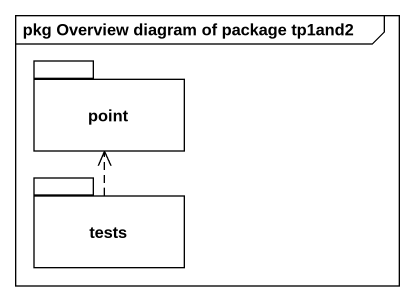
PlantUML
@startuml
mainframe pkg Overview diagram of package tp1and2
package point {
}
package tests {
}
tests .up.> point
@enduml
